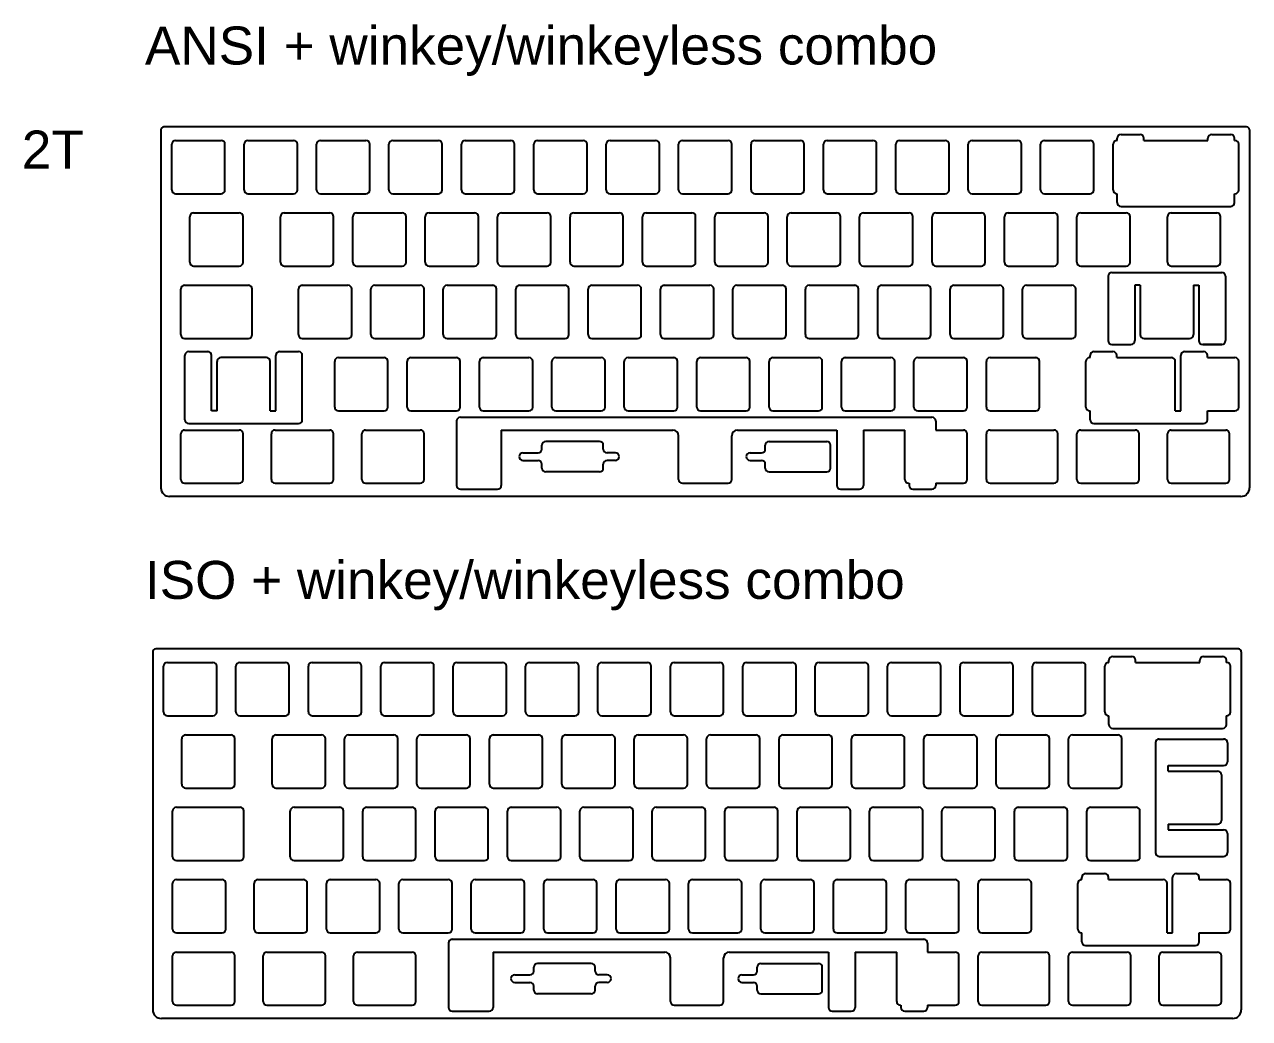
# Model space of a CAD drawing. Header units: millimetres. Extents: x 418 to 1622, y 220 to 808.
# Drawn here: x 417.7 to 740, y 468 to 729.6 of the extents above; entities that cross this region are included whole.
import ezdxf

# ---------------------------------------------------------------- set-up
doc = ezdxf.new("R2010")
doc.units = ezdxf.units.MM
doc.layers.add('보강판2t', color=4, linetype='Continuous')
doc.styles.get("Standard").update_dxf_attribs({"font": 'arial.ttf'})

msp = doc.modelspace()

# ---------------------------------------------------------------- linework, layer by layer
at = {"layer": '보강판2t', "color": 1}
for p, q in [((739.22, 702.66), (454.37, 702.66)), ((453.6, 701.89), (453.6, 607.64)), ((705.18, 699.06), (705.18, 699.65)), ((706.18, 700.65), (711.18, 700.65)), ((712.18, 699.06), (712.18, 699.65)), ((729.06, 699.06), (729.06, 699.65)), ((730.06, 700.65), (735.06, 700.65)), ((736.06, 699.06), (736.06, 699.65)), ((739.99, 701.89), (739.99, 607.64)), ((456.44, 686.06), (456.44, 698.06)), ((457.44, 699.06), (469.44, 699.06)), ((470.44, 686.06), (470.44, 698.06)), ((475.49, 686.06), (475.49, 698.06)), ((476.49, 699.06), (488.49, 699.06)), ((489.49, 686.06), (489.49, 698.06)), ((494.54, 686.06), (494.54, 698.06)), ((495.54, 699.06), (507.54, 699.06)), ((508.54, 686.06), (508.54, 698.06)), ((513.59, 686.06), (513.59, 698.06)), ((514.59, 699.06), (526.59, 699.06)), ((527.59, 686.06), (527.59, 698.06)), ((532.64, 686.06), (532.64, 698.06)), ((533.64, 699.06), (545.64, 699.06)), ((546.64, 686.06), (546.64, 698.06)), ((551.69, 686.06), (551.69, 698.06)), ((552.69, 699.06), (564.69, 699.06)), ((565.69, 686.06), (565.69, 698.06)), ((570.74, 686.06), (570.74, 698.06)), ((571.74, 699.06), (583.74, 699.06)), ((584.74, 686.06), (584.74, 698.06)), ((589.79, 686.06), (589.79, 698.06)), ((590.79, 699.06), (602.79, 699.06)), ((603.79, 686.06), (603.79, 698.06)), ((608.84, 686.06), (608.84, 698.06)), ((609.84, 699.06), (621.84, 699.06)), ((622.84, 686.06), (622.84, 698.06)), ((627.89, 686.06), (627.89, 698.06)), ((628.89, 699.06), (640.89, 699.06)), ((641.89, 686.06), (641.89, 698.06)), ((646.94, 686.06), (646.94, 698.06)), ((647.94, 699.06), (659.94, 699.06)), ((660.94, 686.06), (660.94, 698.06)), ((665.99, 686.06), (665.99, 698.06)), ((666.99, 699.06), (678.99, 699.06)), ((679.99, 686.06), (679.99, 698.06)), ((685.04, 686.06), (685.04, 698.06)), ((686.04, 699.06), (698.04, 699.06)), ((699.04, 686.06), (699.04, 698.06)), ((704.09, 686.06), (704.09, 698.06)), ((705.09, 699.06), (705.18, 699.06)), ((712.18, 699.06), (729.06, 699.06)), ((736.06, 699.06), (736.14, 699.06)), ((737.14, 686.06), (737.14, 698.06)), ((457.44, 685.06), (469.44, 685.06)), ((476.49, 685.06), (488.49, 685.06)), ((495.54, 685.06), (507.54, 685.06)), ((514.59, 685.06), (526.59, 685.06)), ((533.64, 685.06), (545.64, 685.06)), ((552.69, 685.06), (564.69, 685.06)), ((571.74, 685.06), (583.74, 685.06)), ((590.79, 685.06), (602.79, 685.06)), ((609.84, 685.06), (621.84, 685.06)), ((628.89, 685.06), (640.89, 685.06)), ((647.94, 685.06), (659.94, 685.06)), ((666.99, 685.06), (678.99, 685.06)), ((686.04, 685.06), (698.04, 685.06)), ((705.09, 685.06), (705.18, 685.06)), ((705.18, 682.71), (705.18, 685.06)), ((736.06, 685.06), (736.14, 685.06)), ((736.06, 682.71), (736.06, 685.06)), ((706.18, 681.71), (735.06, 681.71)), ((461.2, 667.01), (461.2, 679.01)), ((462.2, 680.01), (474.2, 680.01)), ((475.2, 667.01), (475.2, 679.01)), ((485.02, 667.01), (485.02, 679.01)), ((486.02, 680.01), (498.02, 680.01)), ((499.02, 667.01), (499.02, 679.01)), ((504.07, 667.01), (504.07, 679.01)), ((505.07, 680.01), (517.07, 680.01)), ((518.07, 667.01), (518.07, 679.01)), ((523.12, 667.01), (523.12, 679.01)), ((524.12, 680.01), (536.12, 680.01)), ((537.12, 667.01), (537.12, 679.01)), ((542.17, 667.01), (542.17, 679.01)), ((543.17, 680.01), (555.17, 680.01)), ((556.17, 667.01), (556.17, 679.01)), ((561.22, 667.01), (561.22, 679.01)), ((562.22, 680.01), (574.22, 680.01)), ((575.22, 667.01), (575.22, 679.01)), ((580.27, 667.01), (580.27, 679.01)), ((581.27, 680.01), (593.27, 680.01)), ((594.27, 667.01), (594.27, 679.01)), ((599.32, 667.01), (599.32, 679.01)), ((600.32, 680.01), (612.32, 680.01)), ((613.32, 667.01), (613.32, 679.01)), ((618.37, 667.01), (618.37, 679.01)), ((619.37, 680.01), (631.37, 680.01)), ((632.37, 667.01), (632.37, 679.01)), ((637.42, 667.01), (637.42, 679.01)), ((638.42, 680.01), (650.42, 680.01)), ((651.42, 667.01), (651.42, 679.01)), ((656.47, 667.01), (656.47, 679.01)), ((657.47, 680.01), (669.47, 680.01)), ((670.47, 667.01), (670.47, 679.01)), ((675.52, 667.01), (675.52, 679.01)), ((676.52, 680.01), (688.52, 680.01)), ((689.52, 667.01), (689.52, 679.01)), ((694.57, 667.01), (694.57, 679.01)), ((695.57, 680.01), (707.57, 680.01)), ((708.57, 667.01), (708.57, 679.01)), ((718.38, 667.01), (718.38, 679.01)), ((719.38, 680.01), (731.38, 680.01)), ((732.38, 667.01), (732.38, 679.01)), ((462.2, 666.01), (474.2, 666.01)), ((486.02, 666.01), (498.02, 666.01)), ((505.07, 666.01), (517.07, 666.01)), ((524.12, 666.01), (536.12, 666.01)), ((543.17, 666.01), (555.17, 666.01)), ((562.22, 666.01), (574.22, 666.01)), ((581.27, 666.01), (593.27, 666.01)), ((600.32, 666.01), (612.32, 666.01)), ((619.37, 666.01), (631.37, 666.01)), ((638.42, 666.01), (650.42, 666.01)), ((657.47, 666.01), (669.47, 666.01)), ((676.52, 666.01), (688.52, 666.01)), ((695.57, 666.01), (707.57, 666.01)), ((703.8, 664.32), (732.67, 664.32)), ((719.38, 666.01), (731.38, 666.01)), ((459.82, 660.96), (476.59, 660.96)), ((490.78, 660.96), (502.78, 660.96)), ((509.83, 660.96), (521.83, 660.96)), ((528.88, 660.96), (540.88, 660.96)), ((547.93, 660.96), (559.93, 660.96)), ((566.98, 660.96), (578.98, 660.96)), ((586.03, 660.96), (598.03, 660.96)), ((605.08, 660.96), (617.08, 660.96)), ((624.13, 660.96), (636.13, 660.96)), ((643.18, 660.96), (655.18, 660.96)), ((662.23, 660.96), (674.23, 660.96)), ((681.28, 660.96), (693.28, 660.96)), ((702.8, 663.32), (702.8, 646.38)), ((709.8, 660.96), (709.8, 646.38)), ((711.24, 660.96), (709.8, 660.96)), ((711.24, 660.96), (711.24, 647.96)), ((725.24, 660.96), (725.24, 647.96)), ((725.24, 660.96), (726.67, 660.96)), ((726.67, 660.96), (726.67, 646.38)), ((733.67, 663.32), (733.67, 646.38)), ((458.82, 647.96), (458.82, 659.96)), ((477.59, 647.96), (477.59, 659.96)), ((489.78, 647.96), (489.78, 659.96)), ((503.78, 647.96), (503.78, 659.96)), ((508.83, 647.96), (508.83, 659.96)), ((522.83, 647.96), (522.83, 659.96)), ((527.88, 647.96), (527.88, 659.96)), ((541.88, 647.96), (541.88, 659.96)), ((546.93, 647.96), (546.93, 659.96)), ((560.93, 647.96), (560.93, 659.96)), ((565.98, 647.96), (565.98, 659.96)), ((579.98, 647.96), (579.98, 659.96)), ((585.03, 647.96), (585.03, 659.96)), ((599.03, 647.96), (599.03, 659.96)), ((604.08, 647.96), (604.08, 659.96)), ((618.08, 647.96), (618.08, 659.96)), ((623.13, 647.96), (623.13, 659.96)), ((637.13, 647.96), (637.13, 659.96)), ((642.18, 647.96), (642.18, 659.96)), ((656.18, 647.96), (656.18, 659.96)), ((661.23, 647.96), (661.23, 659.96)), ((675.23, 647.96), (675.23, 659.96)), ((680.28, 647.96), (680.28, 659.96)), ((694.28, 647.96), (694.28, 659.96)), ((459.82, 646.96), (476.59, 646.96)), ((490.78, 646.96), (502.78, 646.96)), ((509.83, 646.96), (521.83, 646.96)), ((528.88, 646.96), (540.88, 646.96)), ((547.93, 646.96), (559.93, 646.96)), ((566.98, 646.96), (578.98, 646.96)), ((586.03, 646.96), (598.03, 646.96)), ((605.08, 646.96), (617.08, 646.96)), ((624.13, 646.96), (636.13, 646.96)), ((643.18, 646.96), (655.18, 646.96)), ((662.23, 646.96), (674.23, 646.96)), ((681.28, 646.96), (693.28, 646.96)), ((703.8, 645.38), (708.8, 645.38)), ((712.24, 646.96), (724.24, 646.96)), ((727.67, 645.38), (732.67, 645.38)), ((732.67, 645.38), (727.67, 645.38)), ((459.91, 625.56), (459.91, 642.5)), ((460.91, 643.5), (465.91, 643.5)), ((466.91, 627.91), (466.91, 642.5)), ((481.35, 641.91), (469.35, 641.91)), ((483.79, 627.91), (483.79, 642.5)), ((484.79, 643.5), (489.79, 643.5)), ((490.79, 625.56), (490.79, 642.5)), ((500.3, 641.91), (512.3, 641.91)), ((519.35, 641.91), (531.35, 641.91)), ((538.4, 641.91), (550.4, 641.91)), ((557.45, 641.91), (569.45, 641.91)), ((576.5, 641.91), (588.5, 641.91)), ((595.55, 641.91), (607.55, 641.91)), ((614.6, 641.91), (626.6, 641.91)), ((633.65, 641.91), (645.65, 641.91)), ((652.7, 641.91), (664.7, 641.91)), ((671.75, 641.91), (683.75, 641.91)), ((697.95, 641.91), (698.04, 641.91)), ((698.04, 641.91), (698.04, 642.5)), ((699.04, 643.5), (704.04, 643.5)), ((705.04, 641.91), (705.04, 642.5)), ((705.04, 641.91), (719.47, 641.91)), ((721.91, 627.91), (721.91, 642.5)), ((722.91, 643.5), (727.91, 643.5)), ((728.91, 641.91), (728.91, 642.5)), ((728.91, 641.91), (736.14, 641.91)), ((728.91, 641.91), (731.38, 641.91)), ((468.35, 627.91), (468.35, 640.91)), ((482.35, 627.91), (482.35, 640.91)), ((499.3, 628.91), (499.3, 640.91)), ((513.3, 628.91), (513.3, 640.91)), ((518.35, 628.91), (518.35, 640.91)), ((532.35, 628.91), (532.35, 640.91)), ((537.4, 628.91), (537.4, 640.91)), ((551.4, 628.91), (551.4, 640.91)), ((556.45, 628.91), (556.45, 640.91)), ((570.45, 628.91), (570.45, 640.91)), ((575.5, 628.91), (575.5, 640.91)), ((589.5, 628.91), (589.5, 640.91)), ((594.55, 628.91), (594.55, 640.91)), ((608.55, 628.91), (608.55, 640.91)), ((613.6, 628.91), (613.6, 640.91)), ((627.6, 628.91), (627.6, 640.91)), ((632.65, 628.91), (632.65, 640.91)), ((646.65, 628.91), (646.65, 640.91)), ((651.7, 628.91), (651.7, 640.91)), ((665.7, 628.91), (665.7, 640.91)), ((670.75, 628.91), (670.75, 640.91)), ((684.75, 628.91), (684.75, 640.91)), ((696.95, 628.91), (696.95, 640.91)), ((720.47, 627.91), (720.47, 640.91)), ((737.14, 628.91), (737.14, 640.91)), ((468.35, 627.91), (466.91, 627.91)), ((482.35, 627.91), (483.79, 627.91)), ((500.3, 627.91), (512.3, 627.91)), ((519.35, 627.91), (531.35, 627.91)), ((532.38, 626.22), (656.44, 626.22)), ((538.4, 627.91), (550.4, 627.91)), ((557.45, 627.91), (569.45, 627.91)), ((576.5, 627.91), (588.5, 627.91)), ((595.55, 627.91), (607.55, 627.91)), ((614.6, 627.91), (626.6, 627.91)), ((633.65, 627.91), (645.65, 627.91)), ((652.7, 627.91), (664.7, 627.91)), ((671.75, 627.91), (683.75, 627.91)), ((697.95, 627.91), (698.04, 627.91)), ((698.04, 625.56), (698.04, 627.91)), ((720.47, 627.91), (721.91, 627.91)), ((728.91, 627.91), (736.14, 627.91)), ((728.91, 625.56), (728.91, 627.91)), ((459.82, 622.86), (474.2, 622.86)), ((460.91, 624.56), (489.79, 624.56)), ((483.64, 622.86), (498.02, 622.86)), ((507.45, 622.86), (521.83, 622.86)), ((531.38, 625.22), (531.38, 608.28)), ((543.14, 622.86), (543.14, 608.28)), ((543.14, 622.86), (588.29, 622.86)), ((605.29, 622.86), (631.39, 622.86)), ((631.39, 622.86), (631.39, 608.28)), ((638.39, 622.86), (638.39, 608.28)), ((638.39, 622.86), (649.32, 622.86)), ((649.32, 609.86), (649.32, 622.86)), ((657.44, 625.22), (657.44, 622.86)), ((657.44, 622.86), (664.7, 622.86)), ((671.75, 622.86), (688.52, 622.86)), ((695.57, 622.86), (709.95, 622.86)), ((699.04, 624.56), (727.91, 624.56)), ((719.38, 622.86), (733.76, 622.86)), ((458.82, 609.86), (458.82, 621.86)), ((475.2, 609.86), (475.2, 621.86)), ((482.64, 609.86), (482.64, 621.86)), ((499.02, 609.86), (499.02, 621.86)), ((506.45, 609.86), (506.45, 621.86)), ((522.83, 609.86), (522.83, 621.86)), ((553.83, 617.86), (553.83, 618.86)), ((568.98, 619.86), (554.83, 619.86)), ((569.98, 617.86), (569.98, 618.86)), ((589.79, 609.86), (589.79, 621.36)), ((603.79, 609.86), (603.79, 621.36)), ((612.6, 617.86), (612.6, 618.86)), ((613.6, 619.86), (628.75, 619.86)), ((629.75, 612.86), (629.75, 618.86)), ((665.7, 609.86), (665.7, 621.86)), ((670.75, 609.86), (670.75, 621.86)), ((689.52, 609.86), (689.52, 621.86)), ((694.57, 609.86), (694.57, 621.86)), ((710.95, 609.86), (710.95, 621.86)), ((718.38, 609.86), (718.38, 621.86)), ((734.76, 609.86), (734.76, 621.86)), ((548.83, 616.86), (552.83, 616.86)), ((573.17, 616.86), (570.98, 616.86)), ((608.6, 616.86), (611.6, 616.86)), ((548.83, 614.86), (552.83, 614.86)), ((553.83, 612.86), (553.83, 613.86)), ((569.98, 612.86), (569.98, 613.86)), ((573.17, 614.86), (570.98, 614.86)), ((608.6, 614.86), (611.6, 614.86)), ((612.6, 612.86), (612.6, 613.86)), ((568.98, 611.86), (554.83, 611.86)), ((613.6, 611.86), (628.75, 611.86)), ((459.82, 608.86), (474.2, 608.86)), ((483.64, 608.86), (498.02, 608.86)), ((507.45, 608.86), (521.83, 608.86)), ((532.38, 607.28), (542.14, 607.28)), ((590.79, 608.86), (602.79, 608.86)), ((632.39, 607.28), (637.39, 607.28)), ((650.32, 608.86), (650.44, 608.86)), ((650.44, 608.86), (650.44, 608.28)), ((651.44, 607.28), (656.44, 607.28)), ((657.44, 608.86), (664.7, 608.86)), ((657.44, 608.86), (657.44, 608.28)), ((671.75, 608.86), (688.52, 608.86)), ((695.57, 608.86), (709.95, 608.86)), ((719.38, 608.86), (733.76, 608.86)), ((737.72, 605.37), (455.87, 605.37))]:
    msp.add_line(p, q, dxfattribs=at)
at = {"layer": '보강판2t', "color": 2}
for p, q in [((451.44, 564.5), (451.44, 470.25)), ((737.06, 565.27), (452.21, 565.27)), ((737.83, 564.5), (737.83, 470.25)), ((455.28, 561.67), (467.28, 561.67)), ((474.33, 561.67), (486.33, 561.67)), ((493.38, 561.67), (505.38, 561.67)), ((512.43, 561.67), (524.43, 561.67)), ((531.48, 561.67), (543.48, 561.67)), ((550.53, 561.67), (562.53, 561.67)), ((569.58, 561.67), (581.58, 561.67)), ((588.63, 561.67), (600.63, 561.67)), ((607.68, 561.67), (619.68, 561.67)), ((626.73, 561.67), (638.73, 561.67)), ((645.78, 561.67), (657.78, 561.67)), ((664.83, 561.67), (676.83, 561.67)), ((683.88, 561.67), (695.88, 561.67)), ((702.93, 561.67), (703.02, 561.67)), ((703.02, 561.67), (703.02, 562.26)), ((704.02, 563.26), (709.02, 563.26)), ((710.02, 561.67), (710.02, 562.26)), ((710.02, 561.67), (726.9, 561.67)), ((726.9, 561.67), (726.9, 562.26)), ((727.9, 563.26), (732.9, 563.26)), ((733.9, 561.67), (733.9, 562.26)), ((733.9, 561.67), (733.98, 561.67)), ((454.28, 548.67), (454.28, 560.67)), ((468.28, 548.67), (468.28, 560.67)), ((473.33, 548.67), (473.33, 560.67)), ((487.33, 548.67), (487.33, 560.67)), ((492.38, 548.67), (492.38, 560.67)), ((506.38, 548.67), (506.38, 560.67)), ((511.43, 548.67), (511.43, 560.67)), ((525.43, 548.67), (525.43, 560.67)), ((530.48, 548.67), (530.48, 560.67)), ((544.48, 548.67), (544.48, 560.67)), ((549.53, 548.67), (549.53, 560.67)), ((563.53, 548.67), (563.53, 560.67)), ((568.58, 548.67), (568.58, 560.67)), ((582.58, 548.67), (582.58, 560.67)), ((587.63, 548.67), (587.63, 560.67)), ((601.63, 548.67), (601.63, 560.67)), ((606.68, 548.67), (606.68, 560.67)), ((620.68, 548.67), (620.68, 560.67)), ((625.73, 548.67), (625.73, 560.67)), ((639.73, 548.67), (639.73, 560.67)), ((644.78, 548.67), (644.78, 560.67)), ((658.78, 548.67), (658.78, 560.67)), ((663.83, 548.67), (663.83, 560.67)), ((677.83, 548.67), (677.83, 560.67)), ((682.88, 548.67), (682.88, 560.67)), ((696.88, 548.67), (696.88, 560.67)), ((701.93, 548.67), (701.93, 560.67)), ((734.98, 548.67), (734.98, 560.67)), ((455.28, 547.67), (467.28, 547.67)), ((474.33, 547.67), (486.33, 547.67)), ((493.38, 547.67), (505.38, 547.67)), ((512.43, 547.67), (524.43, 547.67)), ((531.48, 547.67), (543.48, 547.67)), ((550.53, 547.67), (562.53, 547.67)), ((569.58, 547.67), (581.58, 547.67)), ((588.63, 547.67), (600.63, 547.67)), ((607.68, 547.67), (619.68, 547.67)), ((626.73, 547.67), (638.73, 547.67)), ((645.78, 547.67), (657.78, 547.67)), ((664.83, 547.67), (676.83, 547.67)), ((683.88, 547.67), (695.88, 547.67)), ((702.93, 547.67), (703.02, 547.67)), ((703.02, 545.32), (703.02, 547.67)), ((733.9, 547.67), (733.98, 547.67)), ((733.9, 545.32), (733.9, 547.67)), ((459.05, 529.62), (459.05, 541.62)), ((460.05, 542.62), (472.05, 542.62)), ((473.05, 529.62), (473.05, 541.62)), ((482.86, 529.62), (482.86, 541.62)), ((483.86, 542.62), (495.86, 542.62)), ((496.86, 529.62), (496.86, 541.62)), ((501.91, 529.62), (501.91, 541.62)), ((502.91, 542.62), (514.91, 542.62)), ((515.91, 529.62), (515.91, 541.62)), ((520.96, 529.62), (520.96, 541.62)), ((521.96, 542.62), (533.96, 542.62)), ((534.96, 529.62), (534.96, 541.62)), ((540.01, 529.62), (540.01, 541.62)), ((541.01, 542.62), (553.01, 542.62)), ((554.01, 529.62), (554.01, 541.62)), ((559.06, 529.62), (559.06, 541.62)), ((560.06, 542.62), (572.06, 542.62)), ((573.06, 529.62), (573.06, 541.62)), ((578.11, 529.62), (578.11, 541.62)), ((579.11, 542.62), (591.11, 542.62)), ((592.11, 529.62), (592.11, 541.62)), ((597.16, 529.62), (597.16, 541.62)), ((598.16, 542.62), (610.16, 542.62)), ((611.16, 529.62), (611.16, 541.62)), ((616.21, 529.62), (616.21, 541.62)), ((617.21, 542.62), (629.21, 542.62)), ((630.21, 529.62), (630.21, 541.62)), ((635.26, 529.62), (635.26, 541.62)), ((636.26, 542.62), (648.26, 542.62)), ((649.26, 529.62), (649.26, 541.62)), ((654.31, 529.62), (654.31, 541.62)), ((655.31, 542.62), (667.31, 542.62)), ((668.31, 529.62), (668.31, 541.62)), ((673.36, 529.62), (673.36, 541.62)), ((674.36, 542.62), (686.36, 542.62)), ((687.36, 529.62), (687.36, 541.62)), ((692.41, 529.62), (692.41, 541.62)), ((693.41, 542.62), (705.41, 542.62)), ((704.02, 544.32), (732.9, 544.32)), ((706.41, 529.62), (706.41, 541.62)), ((716.25, 541.54), (733.19, 541.54)), ((715.25, 540.54), (715.25, 511.66)), ((734.19, 540.54), (734.19, 535.54)), ((718.6, 534.54), (733.19, 534.54)), ((718.6, 533.1), (718.6, 534.54)), ((718.6, 533.1), (731.6, 533.1)), ((732.6, 532.1), (732.6, 520.1)), ((460.05, 528.62), (472.05, 528.62)), ((483.86, 528.62), (495.86, 528.62)), ((502.91, 528.62), (514.91, 528.62)), ((521.96, 528.62), (533.96, 528.62)), ((541.01, 528.62), (553.01, 528.62)), ((560.06, 528.62), (572.06, 528.62)), ((579.11, 528.62), (591.11, 528.62)), ((598.16, 528.62), (610.16, 528.62)), ((617.21, 528.62), (629.21, 528.62)), ((636.26, 528.62), (648.26, 528.62)), ((655.31, 528.62), (667.31, 528.62)), ((674.36, 528.62), (686.36, 528.62)), ((693.41, 528.62), (705.41, 528.62)), ((456.66, 510.57), (456.66, 522.57)), ((457.66, 523.57), (474.43, 523.57)), ((475.43, 510.57), (475.43, 522.57)), ((487.62, 510.57), (487.62, 522.57)), ((488.62, 523.57), (500.62, 523.57)), ((501.62, 510.57), (501.62, 522.57)), ((506.67, 510.57), (506.67, 522.57)), ((507.67, 523.57), (519.67, 523.57)), ((520.67, 510.57), (520.67, 522.57)), ((525.72, 510.57), (525.72, 522.57)), ((526.72, 523.57), (538.72, 523.57)), ((539.72, 510.57), (539.72, 522.57)), ((544.77, 510.57), (544.77, 522.57)), ((545.77, 523.57), (557.77, 523.57)), ((558.77, 510.57), (558.77, 522.57)), ((563.82, 510.57), (563.82, 522.57)), ((564.82, 523.57), (576.82, 523.57)), ((577.82, 510.57), (577.82, 522.57)), ((582.87, 510.57), (582.87, 522.57)), ((583.87, 523.57), (595.87, 523.57)), ((596.87, 510.57), (596.87, 522.57)), ((601.92, 510.57), (601.92, 522.57)), ((602.92, 523.57), (614.92, 523.57)), ((615.92, 510.57), (615.92, 522.57)), ((620.97, 510.57), (620.97, 522.57)), ((621.97, 523.57), (633.97, 523.57)), ((634.97, 510.57), (634.97, 522.57)), ((640.02, 510.57), (640.02, 522.57)), ((641.02, 523.57), (653.02, 523.57)), ((654.02, 510.57), (654.02, 522.57)), ((659.07, 510.57), (659.07, 522.57)), ((660.07, 523.57), (672.07, 523.57)), ((673.07, 510.57), (673.07, 522.57)), ((678.12, 510.57), (678.12, 522.57)), ((679.12, 523.57), (691.12, 523.57)), ((692.12, 510.57), (692.12, 522.57)), ((697.17, 510.57), (697.17, 522.57)), ((698.17, 523.57), (710.17, 523.57)), ((711.17, 510.57), (711.17, 522.57)), ((718.6, 519.1), (731.6, 519.1)), ((718.6, 519.1), (718.6, 517.66)), ((718.6, 517.66), (733.19, 517.66)), ((734.19, 516.66), (734.19, 511.66)), ((457.66, 509.57), (474.43, 509.57)), ((488.62, 509.57), (500.62, 509.57)), ((507.67, 509.57), (519.67, 509.57)), ((526.72, 509.57), (538.72, 509.57)), ((545.77, 509.57), (557.77, 509.57)), ((564.82, 509.57), (576.82, 509.57)), ((583.87, 509.57), (595.87, 509.57)), ((602.92, 509.57), (614.92, 509.57)), ((621.97, 509.57), (633.97, 509.57)), ((641.02, 509.57), (653.02, 509.57)), ((660.07, 509.57), (672.07, 509.57)), ((679.12, 509.57), (691.12, 509.57)), ((698.17, 509.57), (710.17, 509.57)), ((716.25, 510.66), (733.19, 510.66)), ((696.88, 506.11), (701.88, 506.11)), ((720.75, 506.11), (725.75, 506.11)), ((456.66, 491.52), (456.66, 503.52)), ((457.66, 504.52), (469.66, 504.52)), ((470.66, 491.52), (470.66, 503.52)), ((478.1, 491.52), (478.1, 503.52)), ((479.1, 504.52), (491.1, 504.52)), ((492.1, 491.52), (492.1, 503.52)), ((497.15, 491.52), (497.15, 503.52)), ((498.15, 504.52), (510.15, 504.52)), ((511.15, 491.52), (511.15, 503.52)), ((516.2, 491.52), (516.2, 503.52)), ((517.2, 504.52), (529.2, 504.52)), ((530.2, 491.52), (530.2, 503.52)), ((535.25, 491.52), (535.25, 503.52)), ((536.25, 504.52), (548.25, 504.52)), ((549.25, 491.52), (549.25, 503.52)), ((554.3, 491.52), (554.3, 503.52)), ((555.3, 504.52), (567.3, 504.52)), ((568.3, 491.52), (568.3, 503.52)), ((573.35, 491.52), (573.35, 503.52)), ((574.35, 504.52), (586.35, 504.52)), ((587.35, 491.52), (587.35, 503.52)), ((592.4, 491.52), (592.4, 503.52)), ((593.4, 504.52), (605.4, 504.52)), ((606.4, 491.52), (606.4, 503.52)), ((611.45, 491.52), (611.45, 503.52)), ((612.45, 504.52), (624.45, 504.52)), ((625.45, 491.52), (625.45, 503.52)), ((630.5, 491.52), (630.5, 503.52)), ((631.5, 504.52), (643.5, 504.52)), ((644.5, 491.52), (644.5, 503.52)), ((649.55, 491.52), (649.55, 503.52)), ((650.55, 504.52), (662.55, 504.52)), ((663.55, 491.52), (663.55, 503.52)), ((668.6, 491.52), (668.6, 503.52)), ((669.6, 504.52), (681.6, 504.52)), ((682.6, 491.52), (682.6, 503.52)), ((694.79, 491.52), (694.79, 503.52)), ((695.79, 504.52), (695.88, 504.52)), ((695.88, 504.52), (695.88, 505.11)), ((702.88, 504.52), (702.88, 505.11)), ((702.88, 504.52), (717.31, 504.52)), ((718.31, 490.52), (718.31, 503.52)), ((719.75, 490.52), (719.75, 505.11)), ((726.75, 504.52), (726.75, 505.11)), ((726.75, 504.52), (733.98, 504.52)), ((726.75, 504.52), (729.22, 504.52)), ((734.98, 491.52), (734.98, 503.52)), ((457.66, 490.52), (469.66, 490.52)), ((479.1, 490.52), (491.1, 490.52)), ((498.15, 490.52), (510.15, 490.52)), ((517.2, 490.52), (529.2, 490.52)), ((536.25, 490.52), (548.25, 490.52)), ((555.3, 490.52), (567.3, 490.52)), ((574.35, 490.52), (586.35, 490.52)), ((593.4, 490.52), (605.4, 490.52)), ((612.45, 490.52), (624.45, 490.52)), ((631.5, 490.52), (643.5, 490.52)), ((650.55, 490.52), (662.55, 490.52)), ((669.6, 490.52), (681.6, 490.52)), ((695.79, 490.52), (695.88, 490.52)), ((695.88, 488.17), (695.88, 490.52)), ((718.31, 490.52), (719.75, 490.52)), ((726.75, 490.52), (733.98, 490.52)), ((726.75, 488.17), (726.75, 490.52)), ((529.22, 487.83), (529.22, 470.89)), ((530.22, 488.83), (654.28, 488.83)), ((655.28, 487.83), (655.28, 485.47)), ((696.88, 487.17), (725.75, 487.17)), ((456.66, 472.47), (456.66, 484.47)), ((457.66, 485.47), (472.05, 485.47)), ((473.05, 472.47), (473.05, 484.47)), ((480.48, 472.47), (480.48, 484.47)), ((481.48, 485.47), (495.86, 485.47)), ((496.86, 472.47), (496.86, 484.47)), ((504.29, 472.47), (504.29, 484.47)), ((505.29, 485.47), (519.67, 485.47)), ((520.67, 472.47), (520.67, 484.47)), ((540.98, 485.47), (540.98, 470.89)), ((540.98, 485.47), (586.13, 485.47)), ((587.63, 472.47), (587.63, 483.97)), ((601.63, 472.47), (601.63, 483.97)), ((603.13, 485.47), (629.23, 485.47)), ((629.23, 485.47), (629.23, 470.89)), ((636.23, 485.47), (636.23, 470.89)), ((636.23, 485.47), (647.16, 485.47)), ((647.16, 472.47), (647.16, 485.47)), ((655.28, 485.47), (662.55, 485.47)), ((663.55, 472.47), (663.55, 484.47)), ((668.6, 472.47), (668.6, 484.47)), ((669.6, 485.47), (686.36, 485.47)), ((687.36, 472.47), (687.36, 484.47)), ((692.41, 472.47), (692.41, 484.47)), ((693.41, 485.47), (707.79, 485.47)), ((708.79, 472.47), (708.79, 484.47)), ((716.22, 472.47), (716.22, 484.47)), ((717.22, 485.47), (731.6, 485.47)), ((732.6, 472.47), (732.6, 484.47)), ((551.67, 480.47), (551.67, 481.47)), ((566.82, 482.47), (552.67, 482.47)), ((567.82, 480.47), (567.82, 481.47)), ((610.45, 480.47), (610.45, 481.47)), ((611.45, 482.47), (626.6, 482.47)), ((627.6, 475.47), (627.6, 481.47)), ((546.67, 479.47), (550.67, 479.47)), ((546.67, 477.47), (550.67, 477.47)), ((571.01, 479.47), (568.82, 479.47)), ((571.01, 477.47), (568.82, 477.47)), ((606.45, 479.47), (609.45, 479.47)), ((606.45, 477.47), (609.45, 477.47)), ((551.67, 475.47), (551.67, 476.47)), ((566.82, 474.47), (552.67, 474.47)), ((567.82, 475.47), (567.82, 476.47)), ((610.45, 475.47), (610.45, 476.47)), ((611.45, 474.47), (626.6, 474.47)), ((457.66, 471.47), (472.05, 471.47)), ((481.48, 471.47), (495.86, 471.47)), ((505.29, 471.47), (519.67, 471.47)), ((588.63, 471.47), (600.63, 471.47)), ((648.16, 471.47), (648.28, 471.47)), ((648.28, 471.47), (648.28, 470.89)), ((655.28, 471.47), (662.55, 471.47)), ((655.28, 471.47), (655.28, 470.89)), ((669.6, 471.47), (686.36, 471.47)), ((693.41, 471.47), (707.79, 471.47)), ((717.22, 471.47), (731.6, 471.47)), ((735.56, 467.98), (453.71, 467.98)), ((530.22, 469.89), (539.98, 469.89)), ((630.23, 469.89), (635.23, 469.89)), ((649.28, 469.89), (654.28, 469.89))]:
    msp.add_line(p, q, dxfattribs=at)
at = {"layer": '보강판2t', "color": 1}
for centre, radius, start, end in [((454.37, 701.89), 0.77, 90, 180), ((739.22, 701.89), 0.77, 0, 90), ((706.18, 699.65), 1, 90, 180), ((711.18, 699.65), 1, 360, 90), ((730.06, 699.65), 1, 90, 180), ((735.06, 699.65), 1, 360, 90), ((457.44, 698.06), 1, 90, 180), ((469.44, 698.06), 1, 0, 90), ((476.49, 698.06), 1, 90, 180), ((488.49, 698.06), 1, 0, 90), ((495.54, 698.06), 1, 90, 180), ((507.54, 698.06), 1, 0, 90), ((514.59, 698.06), 1, 90, 180), ((526.59, 698.06), 1, 0, 90), ((533.64, 698.06), 1, 90, 180), ((545.64, 698.06), 1, 0, 90), ((552.69, 698.06), 1, 90, 180), ((564.69, 698.06), 1, 0, 90), ((571.74, 698.06), 1, 90, 180), ((583.74, 698.06), 1, 0, 90), ((590.79, 698.06), 1, 90, 180), ((602.79, 698.06), 1, 0, 90), ((609.84, 698.06), 1, 90, 180), ((621.84, 698.06), 1, 0, 90), ((628.89, 698.06), 1, 90, 180), ((640.89, 698.06), 1, 0, 90), ((647.94, 698.06), 1, 90, 180), ((659.94, 698.06), 1, 0, 90), ((666.99, 698.06), 1, 90, 180), ((678.99, 698.06), 1, 0, 90), ((686.04, 698.06), 1, 90, 180), ((698.04, 698.06), 1, 0, 90), ((705.09, 698.06), 1, 90, 180), ((736.14, 698.06), 1, 360, 90), ((457.44, 686.06), 1, 180, 270), ((469.44, 686.06), 1, 270, 0), ((476.49, 686.06), 1, 180, 270), ((488.49, 686.06), 1, 270, 0), ((495.54, 686.06), 1, 180, 270), ((507.54, 686.06), 1, 270, 0), ((514.59, 686.06), 1, 180, 270), ((526.59, 686.06), 1, 270, 0), ((533.64, 686.06), 1, 180, 270), ((545.64, 686.06), 1, 270, 0), ((552.69, 686.06), 1, 180, 270), ((564.69, 686.06), 1, 270, 0), ((571.74, 686.06), 1, 180, 270), ((583.74, 686.06), 1, 270, 0), ((590.79, 686.06), 1, 180, 270), ((602.79, 686.06), 1, 270, 0), ((609.84, 686.06), 1, 180, 270), ((621.84, 686.06), 1, 270, 0), ((628.89, 686.06), 1, 180, 270), ((640.89, 686.06), 1, 270, 0), ((647.94, 686.06), 1, 180, 270), ((659.94, 686.06), 1, 270, 0), ((666.99, 686.06), 1, 180, 270), ((678.99, 686.06), 1, 270, 0), ((686.04, 686.06), 1, 180, 270), ((698.04, 686.06), 1, 270, 0), ((705.09, 686.06), 1, 180, 270), ((736.14, 686.06), 1, 270, 0), ((706.18, 682.71), 1, 180, 270), ((735.06, 682.71), 1, 270, 360), ((462.2, 679.01), 1, 90, 180), ((474.2, 679.01), 1, 0, 90), ((486.02, 679.01), 1, 90, 180), ((498.02, 679.01), 1, 0, 90), ((505.07, 679.01), 1, 90, 180), ((517.07, 679.01), 1, 0, 90), ((524.12, 679.01), 1, 90, 180), ((536.12, 679.01), 1, 0, 90), ((543.17, 679.01), 1, 90, 180), ((555.17, 679.01), 1, 0, 90), ((562.22, 679.01), 1, 90, 180), ((574.22, 679.01), 1, 0, 90), ((581.27, 679.01), 1, 90, 180), ((593.27, 679.01), 1, 0, 90), ((600.32, 679.01), 1, 90, 180), ((612.32, 679.01), 1, 0, 90), ((619.37, 679.01), 1, 90, 180), ((631.37, 679.01), 1, 0, 90), ((638.42, 679.01), 1, 90, 180), ((650.42, 679.01), 1, 0, 90), ((657.47, 679.01), 1, 90, 180), ((669.47, 679.01), 1, 0, 90), ((676.52, 679.01), 1, 90, 180), ((688.52, 679.01), 1, 0, 90), ((695.57, 679.01), 1, 90, 180), ((707.57, 679.01), 1, 0, 90), ((719.38, 679.01), 1, 90, 180), ((731.38, 679.01), 1, 0, 90), ((462.2, 667.01), 1, 180, 270), ((474.2, 667.01), 1, 270, 0), ((486.02, 667.01), 1, 180, 270), ((498.02, 667.01), 1, 270, 0), ((505.07, 667.01), 1, 180, 270), ((517.07, 667.01), 1, 270, 0), ((524.12, 667.01), 1, 180, 270), ((536.12, 667.01), 1, 270, 0), ((543.17, 667.01), 1, 180, 270), ((555.17, 667.01), 1, 270, 0), ((562.22, 667.01), 1, 180, 270), ((574.22, 667.01), 1, 270, 0), ((581.27, 667.01), 1, 180, 270), ((593.27, 667.01), 1, 270, 0), ((600.32, 667.01), 1, 180, 270), ((612.32, 667.01), 1, 270, 0), ((619.37, 667.01), 1, 180, 270), ((631.37, 667.01), 1, 270, 0), ((638.42, 667.01), 1, 180, 270), ((650.42, 667.01), 1, 270, 0), ((657.47, 667.01), 1, 180, 270), ((669.47, 667.01), 1, 270, 0), ((676.52, 667.01), 1, 180, 270), ((688.52, 667.01), 1, 270, 0), ((695.57, 667.01), 1, 180, 270), ((703.8, 663.32), 1, 90, 180), ((707.57, 667.01), 1, 270, 0), ((719.38, 667.01), 1, 180, 270), ((731.38, 667.01), 1, 270, 0), ((732.67, 663.32), 1, 0, 90), ((459.82, 659.96), 1, 90, 180), ((476.59, 659.96), 1, 0, 90), ((490.78, 659.96), 1, 90, 180), ((502.78, 659.96), 1, 0, 90), ((509.83, 659.96), 1, 90, 180), ((521.83, 659.96), 1, 0, 90), ((528.88, 659.96), 1, 90, 180), ((540.88, 659.96), 1, 0, 90), ((547.93, 659.96), 1, 90, 180), ((559.93, 659.96), 1, 0, 90), ((566.98, 659.96), 1, 90, 180), ((578.98, 659.96), 1, 0, 90), ((586.03, 659.96), 1, 90, 180), ((598.03, 659.96), 1, 0, 90), ((605.08, 659.96), 1, 90, 180), ((617.08, 659.96), 1, 0, 90), ((624.13, 659.96), 1, 90, 180), ((636.13, 659.96), 1, 0, 90), ((643.18, 659.96), 1, 90, 180), ((655.18, 659.96), 1, 0, 90), ((662.23, 659.96), 1, 90, 180), ((674.23, 659.96), 1, 0, 90), ((681.28, 659.96), 1, 90, 180), ((693.28, 659.96), 1, 0, 90), ((459.82, 647.96), 1, 180, 270), ((476.59, 647.96), 1, 270, 0), ((490.78, 647.96), 1, 180, 270), ((502.78, 647.96), 1, 270, 0), ((509.83, 647.96), 1, 180, 270), ((521.83, 647.96), 1, 270, 0), ((528.88, 647.96), 1, 180, 270), ((540.88, 647.96), 1, 270, 0), ((547.93, 647.96), 1, 180, 270), ((559.93, 647.96), 1, 270, 0), ((566.98, 647.96), 1, 180, 270), ((578.98, 647.96), 1, 270, 0), ((586.03, 647.96), 1, 180, 270), ((598.03, 647.96), 1, 270, 0), ((605.08, 647.96), 1, 180, 270), ((617.08, 647.96), 1, 270, 0), ((624.13, 647.96), 1, 180, 270), ((636.13, 647.96), 1, 270, 0), ((643.18, 647.96), 1, 180, 270), ((655.18, 647.96), 1, 270, 0), ((662.23, 647.96), 1, 180, 270), ((674.23, 647.96), 1, 270, 0), ((681.28, 647.96), 1, 180, 270), ((693.28, 647.96), 1, 270, 0), ((712.24, 647.96), 1, 180, 270), ((724.24, 647.96), 1, 270, 360), ((703.8, 646.38), 1, 180, 270), ((708.8, 646.38), 1, 270, 0), ((727.67, 646.38), 1, 180, 270), ((732.67, 646.38), 1, 270, 0), ((732.67, 646.38), 1, 270, 360), ((460.91, 642.5), 1, 90, 180), ((465.91, 642.5), 1, 360, 90), ((469.35, 640.91), 1, 90, 180), ((481.35, 640.91), 1, 0, 90), ((484.79, 642.5), 1, 90, 180), ((489.79, 642.5), 1, 360, 90), ((500.3, 640.91), 1, 90, 180), ((512.3, 640.91), 1, 0, 90), ((519.35, 640.91), 1, 90, 180), ((531.35, 640.91), 1, 0, 90), ((538.4, 640.91), 1, 90, 180), ((550.4, 640.91), 1, 0, 90), ((557.45, 640.91), 1, 90, 180), ((569.45, 640.91), 1, 0, 90), ((576.5, 640.91), 1, 90, 180), ((588.5, 640.91), 1, 0, 90), ((595.55, 640.91), 1, 90, 180), ((607.55, 640.91), 1, 0, 90), ((614.6, 640.91), 1, 90, 180), ((626.6, 640.91), 1, 0, 90), ((633.65, 640.91), 1, 90, 180), ((645.65, 640.91), 1, 0, 90), ((652.7, 640.91), 1, 90, 180), ((664.7, 640.91), 1, 0, 90), ((671.75, 640.91), 1, 90, 180), ((683.75, 640.91), 1, 0, 90), ((697.95, 640.91), 1, 90, 180), ((699.04, 642.5), 1, 90, 180), ((704.04, 642.5), 1, 360, 90), ((719.47, 640.91), 1, 0, 90), ((722.91, 642.5), 1, 90, 180), ((727.91, 642.5), 1, 360, 90), ((736.14, 640.91), 1, 0, 90), ((500.3, 628.91), 1, 180, 270), ((512.3, 628.91), 1, 270, 0), ((519.35, 628.91), 1, 180, 270), ((531.35, 628.91), 1, 270, 0), ((538.4, 628.91), 1, 180, 270), ((550.4, 628.91), 1, 270, 0), ((557.45, 628.91), 1, 180, 270), ((569.45, 628.91), 1, 270, 0), ((576.5, 628.91), 1, 180, 270), ((588.5, 628.91), 1, 270, 0), ((595.55, 628.91), 1, 180, 270), ((607.55, 628.91), 1, 270, 0), ((614.6, 628.91), 1, 180, 270), ((626.6, 628.91), 1, 270, 0), ((633.65, 628.91), 1, 180, 270), ((645.65, 628.91), 1, 270, 0), ((652.7, 628.91), 1, 180, 270), ((664.7, 628.91), 1, 270, 0), ((671.75, 628.91), 1, 180, 270), ((683.75, 628.91), 1, 270, 0), ((697.95, 628.91), 1, 180, 270), ((736.14, 628.91), 1, 270, 0), ((460.91, 625.56), 1, 180, 270), ((489.79, 625.56), 1, 270, 360), ((532.38, 625.22), 1, 90, 180), ((656.44, 625.22), 1, 0, 90), ((699.04, 625.56), 1, 180, 270), ((727.91, 625.56), 1, 270, 360), ((459.82, 621.86), 1, 90, 180), ((474.2, 621.86), 1, 0, 90), ((483.64, 621.86), 1, 90, 180), ((498.02, 621.86), 1, 0, 90), ((507.45, 621.86), 1, 90, 180), ((521.83, 621.86), 1, 0, 90), ((588.29, 621.36), 1.5, 0, 90), ((605.29, 621.36), 1.5, 90, 180), ((664.7, 621.86), 1, 0, 90), ((671.75, 621.86), 1, 90, 180), ((688.52, 621.86), 1, 0, 90), ((695.57, 621.86), 1, 90, 180), ((709.95, 621.86), 1, 0, 90), ((719.38, 621.86), 1, 90, 180), ((733.76, 621.86), 1, 0, 90), ((554.83, 618.86), 1, 90, 180), ((568.98, 618.86), 1, 360, 90), ((613.6, 618.86), 1, 90, 180), ((628.75, 618.86), 1, 0, 90), ((548.83, 615.86), 1, 90, 180), ((548.83, 615.86), 1, 180, 270), ((552.83, 617.86), 1, 270, 0), ((570.98, 617.86), 1, 180, 270), ((573.17, 615.86), 1, 0, 90), ((573.17, 615.86), 1, 270, 0), ((608.6, 615.86), 1, 90, 180), ((608.6, 615.86), 1, 180, 270), ((611.6, 617.86), 1, 270, 0), ((552.83, 613.86), 1, 0, 90), ((554.83, 612.86), 1, 180, 270), ((568.98, 612.86), 1, 270, 0), ((570.98, 613.86), 1, 90, 180), ((611.6, 613.86), 1, 0, 90), ((613.6, 612.86), 1, 180, 270), ((628.75, 612.86), 1, 270, 0), ((459.82, 609.86), 1, 180, 270), ((474.2, 609.86), 1, 270, 0), ((483.64, 609.86), 1, 180, 270), ((498.02, 609.86), 1, 270, 0), ((507.45, 609.86), 1, 180, 270), ((521.83, 609.86), 1, 270, 0), ((590.79, 609.86), 1, 180, 270), ((602.79, 609.86), 1, 270, 0), ((650.32, 609.86), 1, 180, 270), ((664.7, 609.86), 1, 270, 0), ((671.75, 609.86), 1, 180, 270), ((688.52, 609.86), 1, 270, 0), ((695.57, 609.86), 1, 180, 270), ((709.95, 609.86), 1, 270, 0), ((719.38, 609.86), 1, 180, 270), ((733.76, 609.86), 1, 270, 0), ((455.87, 607.64), 2.27, 180, 270), ((532.38, 608.28), 1, 180, 270), ((542.14, 608.28), 1, 270, 0), ((632.39, 608.28), 1, 180, 270), ((637.39, 608.28), 1, 270, 0), ((651.44, 608.28), 1, 180, 270), ((656.44, 608.28), 1, 270, 0), ((737.72, 607.64), 2.27, 270, 0)]:
    msp.add_arc(centre, radius, start, end, dxfattribs=at)
at = {"layer": '보강판2t', "color": 2}
for centre, radius, start, end in [((452.21, 564.5), 0.77, 90, 180), ((737.06, 564.5), 0.77, 0, 90), ((455.28, 560.67), 1, 90, 180), ((467.28, 560.67), 1, 0, 90), ((474.33, 560.67), 1, 90, 180), ((486.33, 560.67), 1, 0, 90), ((493.38, 560.67), 1, 90, 180), ((505.38, 560.67), 1, 0, 90), ((512.43, 560.67), 1, 90, 180), ((524.43, 560.67), 1, 0, 90), ((531.48, 560.67), 1, 90, 180), ((543.48, 560.67), 1, 0, 90), ((550.53, 560.67), 1, 90, 180), ((562.53, 560.67), 1, 0, 90), ((569.58, 560.67), 1, 90, 180), ((581.58, 560.67), 1, 0, 90), ((588.63, 560.67), 1, 90, 180), ((600.63, 560.67), 1, 0, 90), ((607.68, 560.67), 1, 90, 180), ((619.68, 560.67), 1, 0, 90), ((626.73, 560.67), 1, 90, 180), ((638.73, 560.67), 1, 0, 90), ((645.78, 560.67), 1, 90, 180), ((657.78, 560.67), 1, 0, 90), ((664.83, 560.67), 1, 90, 180), ((676.83, 560.67), 1, 0, 90), ((683.88, 560.67), 1, 90, 180), ((695.88, 560.67), 1, 0, 90), ((702.93, 560.67), 1, 90, 180), ((704.02, 562.26), 1, 90, 180), ((709.02, 562.26), 1, 360, 90), ((727.9, 562.26), 1, 90, 180), ((732.9, 562.26), 1, 360, 90), ((733.98, 560.67), 1, 0, 90), ((455.28, 548.67), 1, 180, 270), ((467.28, 548.67), 1, 270, 0), ((474.33, 548.67), 1, 180, 270), ((486.33, 548.67), 1, 270, 0), ((493.38, 548.67), 1, 180, 270), ((505.38, 548.67), 1, 270, 0), ((512.43, 548.67), 1, 180, 270), ((524.43, 548.67), 1, 270, 0), ((531.48, 548.67), 1, 180, 270), ((543.48, 548.67), 1, 270, 0), ((550.53, 548.67), 1, 180, 270), ((562.53, 548.67), 1, 270, 0), ((569.58, 548.67), 1, 180, 270), ((581.58, 548.67), 1, 270, 0), ((588.63, 548.67), 1, 180, 270), ((600.63, 548.67), 1, 270, 0), ((607.68, 548.67), 1, 180, 270), ((619.68, 548.67), 1, 270, 0), ((626.73, 548.67), 1, 180, 270), ((638.73, 548.67), 1, 270, 0), ((645.78, 548.67), 1, 180, 270), ((657.78, 548.67), 1, 270, 0), ((664.83, 548.67), 1, 180, 270), ((676.83, 548.67), 1, 270, 0), ((683.88, 548.67), 1, 180, 270), ((695.88, 548.67), 1, 270, 0), ((702.93, 548.67), 1, 180, 270), ((733.98, 548.67), 1, 270, 0), ((704.02, 545.32), 1, 180, 270), ((732.9, 545.32), 1, 270, 360), ((460.05, 541.62), 1, 90, 180), ((472.05, 541.62), 1, 0, 90), ((483.86, 541.62), 1, 90, 180), ((495.86, 541.62), 1, 0, 90), ((502.91, 541.62), 1, 90, 180), ((514.91, 541.62), 1, 0, 90), ((521.96, 541.62), 1, 90, 180), ((533.96, 541.62), 1, 0, 90), ((541.01, 541.62), 1, 90, 180), ((553.01, 541.62), 1, 0, 90), ((560.06, 541.62), 1, 90, 180), ((572.06, 541.62), 1, 0, 90), ((579.11, 541.62), 1, 90, 180), ((591.11, 541.62), 1, 0, 90), ((598.16, 541.62), 1, 90, 180), ((610.16, 541.62), 1, 0, 90), ((617.21, 541.62), 1, 90, 180), ((629.21, 541.62), 1, 0, 90), ((636.26, 541.62), 1, 90, 180), ((648.26, 541.62), 1, 0, 90), ((655.31, 541.62), 1, 90, 180), ((667.31, 541.62), 1, 0, 90), ((674.36, 541.62), 1, 90, 180), ((686.36, 541.62), 1, 0, 90), ((693.41, 541.62), 1, 90, 180), ((705.41, 541.62), 1, 0, 90), ((716.25, 540.54), 1, 90, 180), ((733.19, 540.54), 1, 0, 90), ((733.19, 535.54), 1, 270, 0), ((731.6, 532.1), 1, 0, 90), ((460.05, 529.62), 1, 180, 270), ((472.05, 529.62), 1, 270, 0), ((483.86, 529.62), 1, 180, 270), ((495.86, 529.62), 1, 270, 0), ((502.91, 529.62), 1, 180, 270), ((514.91, 529.62), 1, 270, 0), ((521.96, 529.62), 1, 180, 270), ((533.96, 529.62), 1, 270, 0), ((541.01, 529.62), 1, 180, 270), ((553.01, 529.62), 1, 270, 0), ((560.06, 529.62), 1, 180, 270), ((572.06, 529.62), 1, 270, 0), ((579.11, 529.62), 1, 180, 270), ((591.11, 529.62), 1, 270, 0), ((598.16, 529.62), 1, 180, 270), ((610.16, 529.62), 1, 270, 0), ((617.21, 529.62), 1, 180, 270), ((629.21, 529.62), 1, 270, 0), ((636.26, 529.62), 1, 180, 270), ((648.26, 529.62), 1, 270, 0), ((655.31, 529.62), 1, 180, 270), ((667.31, 529.62), 1, 270, 0), ((674.36, 529.62), 1, 180, 270), ((686.36, 529.62), 1, 270, 0), ((693.41, 529.62), 1, 180, 270), ((705.41, 529.62), 1, 270, 0), ((457.66, 522.57), 1, 90, 180), ((474.43, 522.57), 1, 0, 90), ((488.62, 522.57), 1, 90, 180), ((500.62, 522.57), 1, 0, 90), ((507.67, 522.57), 1, 90, 180), ((519.67, 522.57), 1, 0, 90), ((526.72, 522.57), 1, 90, 180), ((538.72, 522.57), 1, 0, 90), ((545.77, 522.57), 1, 90, 180), ((557.77, 522.57), 1, 0, 90), ((564.82, 522.57), 1, 90, 180), ((576.82, 522.57), 1, 0, 90), ((583.87, 522.57), 1, 90, 180), ((595.87, 522.57), 1, 0, 90), ((602.92, 522.57), 1, 90, 180), ((614.92, 522.57), 1, 0, 90), ((621.97, 522.57), 1, 90, 180), ((633.97, 522.57), 1, 0, 90), ((641.02, 522.57), 1, 90, 180), ((653.02, 522.57), 1, 0, 90), ((660.07, 522.57), 1, 90, 180), ((672.07, 522.57), 1, 0, 90), ((679.12, 522.57), 1, 90, 180), ((691.12, 522.57), 1, 0, 90), ((698.17, 522.57), 1, 90, 180), ((710.17, 522.57), 1, 0, 90), ((731.6, 520.1), 1, 270, 0), ((733.19, 516.66), 1, 0, 90), ((457.66, 510.57), 1, 180, 270), ((474.43, 510.57), 1, 270, 0), ((488.62, 510.57), 1, 180, 270), ((500.62, 510.57), 1, 270, 0), ((507.67, 510.57), 1, 180, 270), ((519.67, 510.57), 1, 270, 0), ((526.72, 510.57), 1, 180, 270), ((538.72, 510.57), 1, 270, 0), ((545.77, 510.57), 1, 180, 270), ((557.77, 510.57), 1, 270, 0), ((564.82, 510.57), 1, 180, 270), ((576.82, 510.57), 1, 270, 0), ((583.87, 510.57), 1, 180, 270), ((595.87, 510.57), 1, 270, 0), ((602.92, 510.57), 1, 180, 270), ((614.92, 510.57), 1, 270, 0), ((621.97, 510.57), 1, 180, 270), ((633.97, 510.57), 1, 270, 0), ((641.02, 510.57), 1, 180, 270), ((653.02, 510.57), 1, 270, 0), ((660.07, 510.57), 1, 180, 270), ((672.07, 510.57), 1, 270, 0), ((679.12, 510.57), 1, 180, 270), ((691.12, 510.57), 1, 270, 0), ((698.17, 510.57), 1, 180, 270), ((710.17, 510.57), 1, 270, 0), ((716.25, 511.66), 1, 180, 270), ((733.19, 511.66), 1, 270, 0), ((696.88, 505.11), 1, 90, 180), ((701.88, 505.11), 1, 360, 90), ((720.75, 505.11), 1, 90, 180), ((725.75, 505.11), 1, 360, 90), ((457.66, 503.52), 1, 90, 180), ((469.66, 503.52), 1, 0, 90), ((479.1, 503.52), 1, 90, 180), ((491.1, 503.52), 1, 0, 90), ((498.15, 503.52), 1, 90, 180), ((510.15, 503.52), 1, 0, 90), ((517.2, 503.52), 1, 90, 180), ((529.2, 503.52), 1, 0, 90), ((536.25, 503.52), 1, 90, 180), ((548.25, 503.52), 1, 0, 90), ((555.3, 503.52), 1, 90, 180), ((567.3, 503.52), 1, 0, 90), ((574.35, 503.52), 1, 90, 180), ((586.35, 503.52), 1, 0, 90), ((593.4, 503.52), 1, 90, 180), ((605.4, 503.52), 1, 0, 90), ((612.45, 503.52), 1, 90, 180), ((624.45, 503.52), 1, 0, 90), ((631.5, 503.52), 1, 90, 180), ((643.5, 503.52), 1, 0, 90), ((650.55, 503.52), 1, 90, 180), ((662.55, 503.52), 1, 0, 90), ((669.6, 503.52), 1, 90, 180), ((681.6, 503.52), 1, 0, 90), ((695.79, 503.52), 1, 90, 180), ((717.31, 503.52), 1, 0, 90), ((733.98, 503.52), 1, 0, 90), ((457.66, 491.52), 1, 180, 270), ((469.66, 491.52), 1, 270, 0), ((479.1, 491.52), 1, 180, 270), ((491.1, 491.52), 1, 270, 0), ((498.15, 491.52), 1, 180, 270), ((510.15, 491.52), 1, 270, 0), ((517.2, 491.52), 1, 180, 270), ((529.2, 491.52), 1, 270, 0), ((536.25, 491.52), 1, 180, 270), ((548.25, 491.52), 1, 270, 0), ((555.3, 491.52), 1, 180, 270), ((567.3, 491.52), 1, 270, 0), ((574.35, 491.52), 1, 180, 270), ((586.35, 491.52), 1, 270, 0), ((593.4, 491.52), 1, 180, 270), ((605.4, 491.52), 1, 270, 0), ((612.45, 491.52), 1, 180, 270), ((624.45, 491.52), 1, 270, 0), ((631.5, 491.52), 1, 180, 270), ((643.5, 491.52), 1, 270, 0), ((650.55, 491.52), 1, 180, 270), ((662.55, 491.52), 1, 270, 0), ((669.6, 491.52), 1, 180, 270), ((681.6, 491.52), 1, 270, 0), ((695.79, 491.52), 1, 180, 270), ((733.98, 491.52), 1, 270, 0), ((530.22, 487.83), 1, 90, 180), ((654.28, 487.83), 1, 0, 90), ((696.88, 488.17), 1, 180, 270), ((725.75, 488.17), 1, 270, 360), ((457.66, 484.47), 1, 90, 180), ((472.05, 484.47), 1, 0, 90), ((481.48, 484.47), 1, 90, 180), ((495.86, 484.47), 1, 0, 90), ((505.29, 484.47), 1, 90, 180), ((519.67, 484.47), 1, 0, 90), ((586.13, 483.97), 1.5, 0, 90), ((603.13, 483.97), 1.5, 90, 180), ((662.55, 484.47), 1, 0, 90), ((669.6, 484.47), 1, 90, 180), ((686.36, 484.47), 1, 0, 90), ((693.41, 484.47), 1, 90, 180), ((707.79, 484.47), 1, 0, 90), ((717.22, 484.47), 1, 90, 180), ((731.6, 484.47), 1, 0, 90), ((550.67, 480.47), 1, 270, 0), ((552.67, 481.47), 1, 90, 180), ((566.82, 481.47), 1, 360, 90), ((568.82, 480.47), 1, 180, 270), ((609.45, 480.47), 1, 270, 0), ((611.45, 481.47), 1, 90, 180), ((626.6, 481.47), 1, 0, 90), ((546.67, 478.47), 1, 90, 180), ((546.67, 478.47), 1, 180, 270), ((550.67, 476.47), 1, 0, 90), ((568.82, 476.47), 1, 90, 180), ((571.01, 478.47), 1, 0, 90), ((571.01, 478.47), 1, 270, 0), ((606.45, 478.47), 1, 90, 180), ((606.45, 478.47), 1, 180, 270), ((609.45, 476.47), 1, 0, 90), ((552.67, 475.47), 1, 180, 270), ((566.82, 475.47), 1, 270, 0), ((611.45, 475.47), 1, 180, 270), ((626.6, 475.47), 1, 270, 0), ((457.66, 472.47), 1, 180, 270), ((472.05, 472.47), 1, 270, 0), ((481.48, 472.47), 1, 180, 270), ((495.86, 472.47), 1, 270, 0), ((505.29, 472.47), 1, 180, 270), ((519.67, 472.47), 1, 270, 0), ((530.22, 470.89), 1, 180, 270), ((539.98, 470.89), 1, 270, 0), ((588.63, 472.47), 1, 180, 270), ((600.63, 472.47), 1, 270, 0), ((630.23, 470.89), 1, 180, 270), ((635.23, 470.89), 1, 270, 0), ((648.16, 472.47), 1, 180, 270), ((649.28, 470.89), 1, 180, 270), ((654.28, 470.89), 1, 270, 0), ((662.55, 472.47), 1, 270, 0), ((669.6, 472.47), 1, 180, 270), ((686.36, 472.47), 1, 270, 0), ((693.41, 472.47), 1, 180, 270), ((707.79, 472.47), 1, 270, 0), ((717.22, 472.47), 1, 180, 270), ((731.6, 472.47), 1, 270, 0), ((453.71, 470.25), 2.27, 180, 270), ((735.56, 470.25), 2.27, 270, 0)]:
    msp.add_arc(centre, radius, start, end, dxfattribs=at)

# ---------------------------------------------------------------- texts
at = {"layer": '보강판2t', "color": 1, "char_height": 10, "attachment_point": 1}
for s, width, insert in [('ANSI + winkey/winkeyless combo', 268.7042, (449.39, 729.06)), ('2T', 64.2137, (416.99, 701.67))]:
    msp.add_mtext_dynamic_manual_height_columns(s, width=width, gutter_width=12.5, heights=[0], dxfattribs=dict(at, insert=insert))
at = {"layer": '보강판2t', "color": 2, "insert": (449.39, 588.41), "char_height": 10, "attachment_point": 1}
msp.add_mtext_dynamic_manual_height_columns('ISO + winkey/winkeyless combo', width=268.7042, gutter_width=12.5, heights=[0], dxfattribs=at)

doc.saveas('drawing.dxf')
